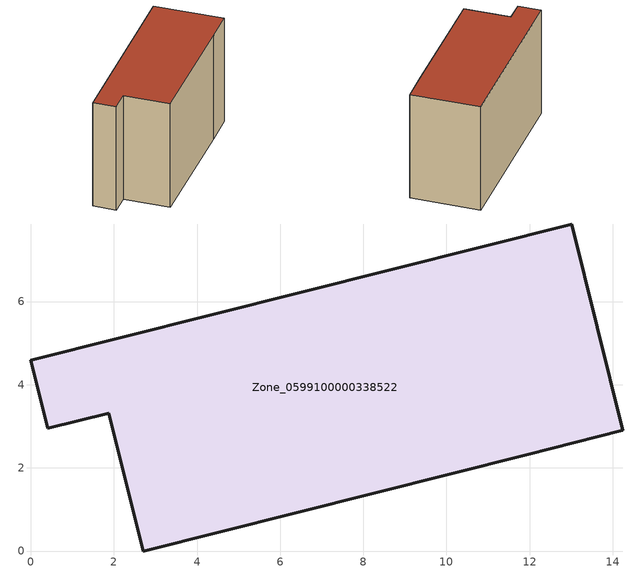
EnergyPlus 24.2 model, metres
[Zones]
Zone_0599100000338522
 floor ground (C_G): 0,4.59 13.01,7.87 14.24,2.9 11.93,2.31 2.71,0 1.88,3.32 0.41,2.95 z0
 wall outside (C_F): 13.01,7.87 0,4.59 0.41,2.95 1.88,3.32 2.71,0 11.93,2.31 14.24,2.9 13.01,7.87 z0:8.3
 roof outside (C_R): 14.24,2.9 13.01,7.87 0,4.59 0.41,2.95 1.88,3.32 2.71,0 11.93,2.31 z8.3
[BUILDING]
Pand.0599100000338522: North Axis=0; Terrain=City; Loads Convergence Tolerance Value=0.04; Temperature Convergence Tolerance Value=0.4; Solar Distribution=FullExterior; Maximum Number of Warmup Days=25; Minimum Number of Warmup Days=1
[Site:Location]
Rotterdam.The.Hague.AP_ZH_NLD Design_Conditions: Latitude=51.96; Longitude=4.45; Time Zone=1; Elevation=-4.5
[SITE:GROUNDTEMPERATURE:BUILDINGSURFACE]
18, 18, 18, 18, 18, 18, 18, 18, 18, 18, 18, 18
[MATERIAL] Thermal Absorptance=0.9; Solar Absorptance=0.7; Visible Absorptance=0.7
Name | Roughness | Thickness | Conductivity | Density | Specific Heat
G.TI.1992-2005 | MediumSmooth | 0.15 | 0.06 | 540 | 1210
F.TI.1992-2005 | Rough | 0.3 | 0.12 | 1920 | 840
R.TI.1992-2005 | MediumRough | 0.2 | 0.08 | 1500 | 1000
[CONSTRUCTION]
C_G: G.TI.1992-2005
C_F: F.TI.1992-2005
C_R: R.TI.1992-2005
[ZONE]
Zone_0599100000338522: Type=1; Multiplier=1; Ceiling Height=Autocalculate; Volume=Autocalculate; Floor Area=autocalculate; Part of Total Floor Area=Yes
[ZONEINFILTRATION:DESIGNFLOWRATE]
Infil_Zone_0599100000338522: Zone or ZoneList or Space or SpaceList=Zone_0599100000338522; Schedule=AlwaysOn; Design Flow Rate Calculation Method=Flow/Area; Flow Rate per Floor Area=0.0015; Constant Term Coefficient=1; Temperature Term Coefficient=0; Velocity Term Coefficient=0; Velocity Squared Term Coefficient=0
[HVACTEMPLATE:ZONE:IDEALLOADSAIRSYSTEM]
Zone_0599100000338522: Maximum Heating Supply Air Temperature=50; Minimum Cooling Supply Air Temperature=13; Maximum Heating Supply Air Humidity Ratio=0.0156; Minimum Cooling Supply Air Humidity Ratio=0.0077; Heating Limit=NoLimit; Cooling Limit=NoLimit; Dehumidification Control Type=ConstantSensibleHeatRatio; Cooling Sensible Heat Ratio=0.7; Dehumidification Setpoint=60; Humidification Control Type=None; Humidification Setpoint=30; Outdoor Air Method=None; Outdoor Air Flow Rate per Person=0.00944; Outdoor Air Flow Rate per Zone Floor Area=0; Outdoor Air Flow Rate per Zone=0; Demand Controlled Ventilation Type=None; Outdoor Air Economizer Type=NoEconomizer; Heat Recovery Type=None; Sensible Heat Recovery Effectiveness=0.7; Latent Heat Recovery Effectiveness=0.65
[ZONECONTROL:THERMOSTAT]
ThermostatControl_Zone_0599100000338522: Zone or ZoneList=Zone_0599100000338522; Control Type Schedule=DualSetpointControlType; Control 1=Thermostat_Zone_0599100000338522; Temperature Difference Between Cutout And Setpoint=0
[THERMOSTATSETPOINT:DUALSETPOINT]
Thermostat_Zone_0599100000338522: Heating Setpoint Temperature Schedule=HeatingSetpoint_Zone_0599100000338522; Cooling Setpoint Temperature Schedule=CoolingSetpoint_Zone_0599100000338522
[SCHEDULE:COMPACT]
HeatingSetpoint_Zone_0599100000338522: Through: 12/31, For: AllDays, Until: 24:00, 21
CoolingSetpoint_Zone_0599100000338522: Through: 12/31, For: AllDays, Until: 24:00, 24
DualSetpointControlType: Through: 12/31, For: AllDays, Until: 24:00, 4
AlwaysOn: Through: 12/31, For: AllDays, Until: 24:00, 1
